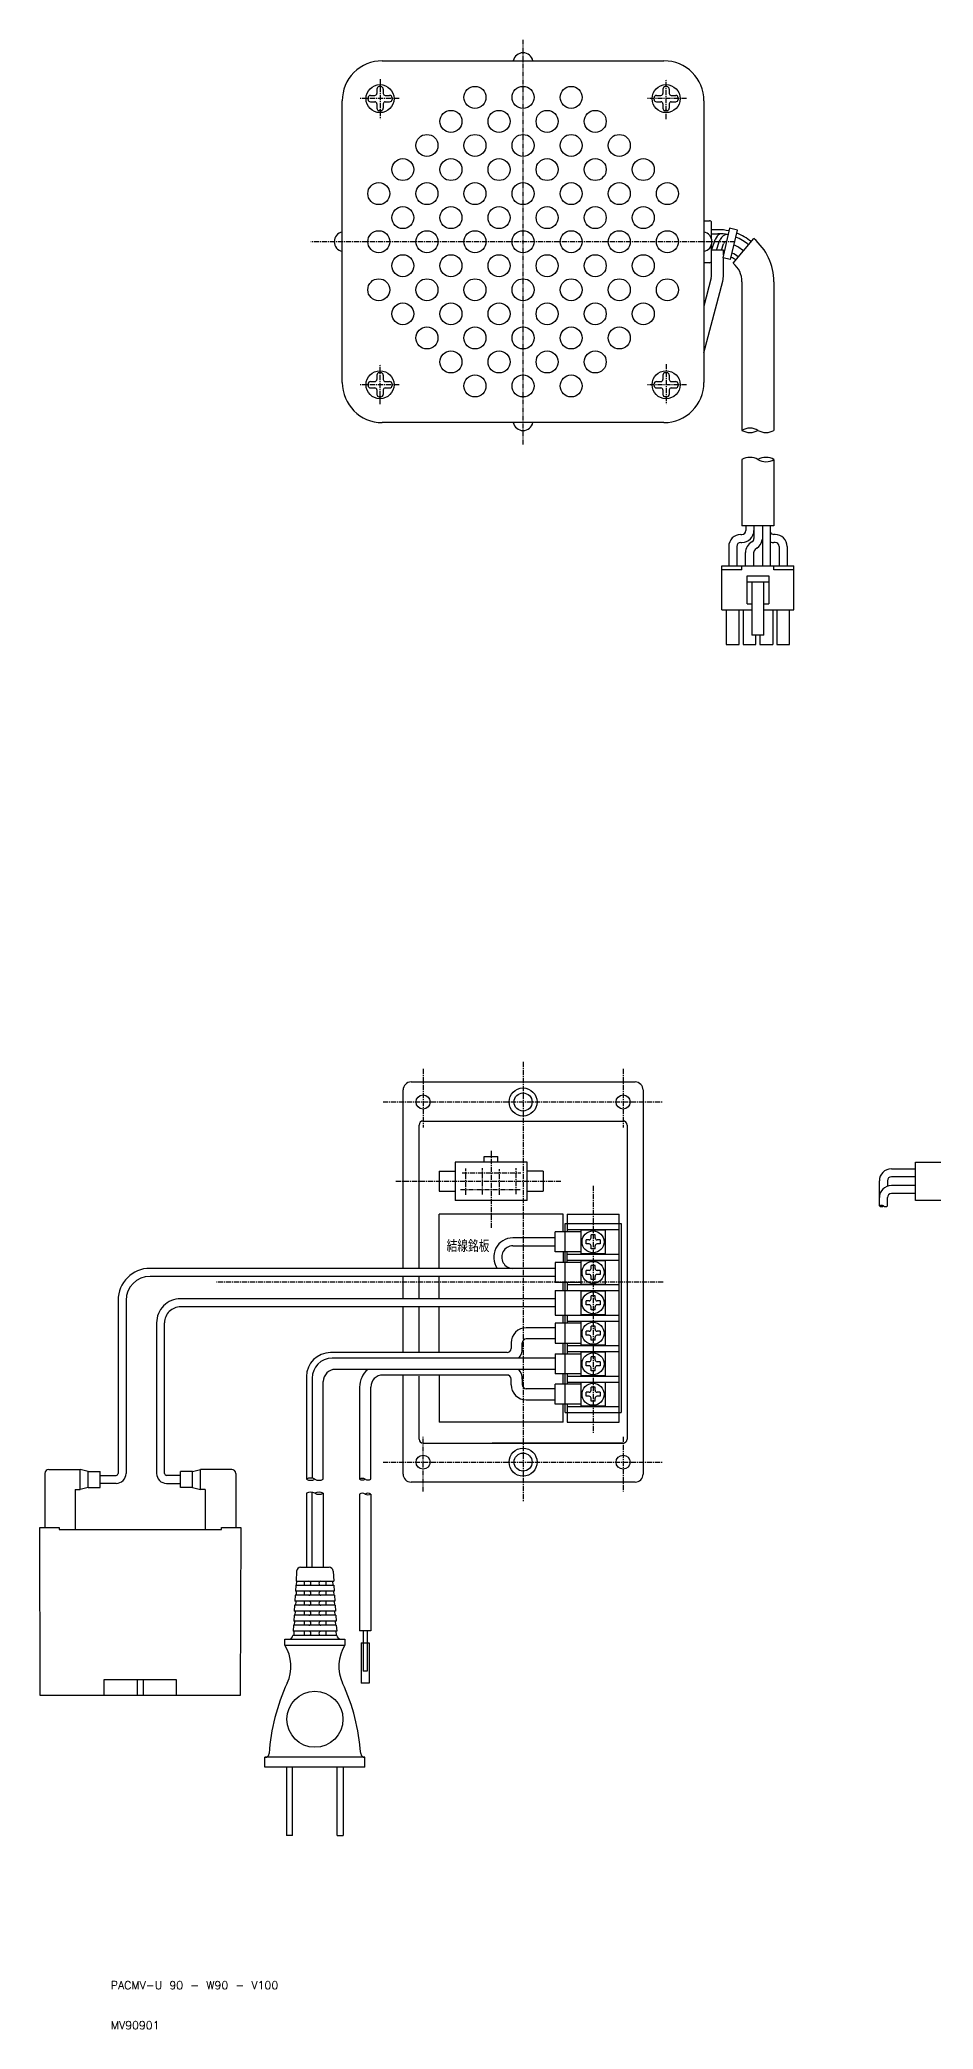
# Model space of a CAD drawing. Extents: x -8 to 661, y 10 to 507.
# Drawn here: x -7.8 to 215.5, y 10 to 507.2 of the extents above; entities that cross this region are included whole.
import ezdxf

# ---------------------------------------------------------------- set-up
doc = ezdxf.new("R2010")
doc.units = 0
doc.linetypes.add('CENTER', pattern=[2, 1.25, -0.25, 0.25, -0.25])
doc.layers.get('0').update_dxf_attribs({"linetype": 'CONTINUOUS'})
doc.layers.add('CENTER', color=1, linetype='CENTER')
doc.styles.get("Standard").update_dxf_attribs({"font": 'txt.shx', "bigfont": 'bigfont.shx'})
doc.styles.add('STANDARD2', font='txt.shx')

msp = doc.modelspace()

# ---------------------------------------------------------------- linework, layer by layer
at = {"color": 7, "linetype": 'CONTINUOUS'}
for p, q in [((77.84, 501.92), (148.24, 501.92)), ((74.29, 492.27), (74.29, 492.67)), ((74.89, 493.27), (75.99, 493.27)), ((76.49, 494.87), (76.49, 493.77)), ((77.49, 495.47), (77.09, 495.47)), ((78.09, 494.87), (78.09, 493.77)), ((78.59, 493.27), (79.69, 493.27)), ((80.29, 492.67), (80.29, 492.27)), ((145.79, 492.27), (145.79, 492.67)), ((146.39, 493.27), (147.49, 493.27)), ((147.99, 494.87), (147.99, 493.77)), ((148.99, 495.47), (148.59, 495.47)), ((149.59, 494.87), (149.59, 493.77)), ((150.09, 493.27), (151.19, 493.27)), ((151.79, 492.67), (151.79, 492.27)), ((67.84, 421.52), (67.84, 491.92)), ((74.89, 491.67), (75.99, 491.67)), ((76.49, 491.17), (76.49, 490.07)), ((77.49, 489.47), (77.09, 489.47)), ((78.09, 491.17), (78.09, 490.07)), ((78.59, 491.67), (79.69, 491.67)), ((146.39, 491.67), (147.49, 491.67)), ((147.99, 491.17), (147.99, 490.07)), ((148.99, 489.47), (148.59, 489.47)), ((149.59, 491.17), (149.59, 490.07)), ((150.09, 491.67), (151.19, 491.67)), ((158.24, 491.92), (158.24, 421.52)), ((158.24, 461.97), (159.64, 461.97)), ((160.14, 457.42), (160.14, 461.47)), ((161.74, 459.72), (160.14, 459.72)), ((160.14, 458.72), (161.74, 458.72)), ((164.65, 460.09), (162.97, 452.7)), ((166.6, 459.64), (164.65, 460.09)), ((164.92, 452.26), (166.6, 459.64)), ((165.57, 451.34), (170.68, 457.5)), ((160.14, 454.57), (160.87, 456.72)), ((160.14, 448.41), (160.14, 456.02)), ((163.14, 454.57), (160.14, 454.57)), ((160.87, 456.72), (161.08, 457.26)), ((161.37, 454.57), (162.07, 456.72)), ((162.07, 456.72), (162.3, 457.25)), ((162.62, 454.57), (163.11, 456.16)), ((164.92, 452.26), (162.97, 452.7)), ((163.14, 453.46), (163.14, 454.57)), ((163.14, 448.41), (163.14, 452.67)), ((163.68, 456.79), (163.92, 456.89)), ((159.64, 451.47), (158.24, 451.47)), ((160.05, 447.67), (158.24, 440.59)), ((158.24, 428.97), (162.95, 446.89)), ((167.74, 446.69), (167.74, 409.57)), ((175.74, 446.72), (175.74, 409.57)), ((76.49, 423.37), (76.49, 422.27)), ((77.49, 423.97), (77.09, 423.97)), ((78.09, 423.37), (78.09, 422.27)), ((147.99, 423.37), (147.99, 422.27)), ((148.99, 423.97), (148.59, 423.97)), ((149.59, 423.37), (149.59, 422.27)), ((74.29, 420.77), (74.29, 421.17)), ((74.89, 421.77), (75.99, 421.77)), ((74.89, 420.17), (75.99, 420.17)), ((76.49, 419.67), (76.49, 418.57)), ((77.49, 417.97), (77.09, 417.97)), ((78.09, 419.67), (78.09, 418.57)), ((78.59, 421.77), (79.69, 421.77)), ((78.59, 420.17), (79.69, 420.17)), ((80.29, 421.17), (80.29, 420.77)), ((145.79, 420.77), (145.79, 421.17)), ((146.39, 421.77), (147.49, 421.77)), ((146.39, 420.17), (147.49, 420.17)), ((147.99, 419.67), (147.99, 418.57)), ((148.99, 417.97), (148.59, 417.97)), ((149.59, 419.67), (149.59, 418.57)), ((150.09, 421.77), (151.19, 421.77)), ((150.09, 420.17), (151.19, 420.17)), ((151.79, 421.17), (151.79, 420.77)), ((148.24, 411.52), (77.84, 411.52)), ((167.74, 402.28), (167.74, 385.69)), ((175.74, 402.28), (175.74, 385.69)), ((167.44, 383.55), (167.74, 383.55)), ((175.74, 385.69), (167.74, 385.69)), ((168.74, 385.69), (168.74, 384.55)), ((170.74, 385.69), (170.74, 382.55)), ((172.84, 385.69), (172.84, 375.69)), ((174.84, 375.69), (174.84, 385.69)), ((176.04, 383.55), (175.74, 383.55)), ((164.44, 380.55), (164.44, 375.69)), ((166.44, 380.55), (166.44, 375.69)), ((167.44, 381.55), (167.74, 381.55)), ((168.64, 375.69), (168.64, 379.03)), ((170.64, 378.48), (170.64, 375.69)), ((176.04, 381.55), (175.74, 381.55)), ((177.04, 380.55), (177.04, 375.69)), ((179.04, 380.55), (179.04, 375.69)), ((162.74, 364.69), (162.74, 375.69)), ((162.74, 375.69), (180.74, 375.69)), ((167.74, 374.69), (162.74, 374.69)), ((167.74, 374.69), (167.74, 375.69)), ((169.04, 366.19), (169.04, 373.19)), ((169.04, 373.19), (174.44, 373.19)), ((174.44, 373.19), (174.44, 366.19)), ((175.74, 374.69), (175.74, 375.69)), ((180.74, 374.69), (175.74, 374.69)), ((180.74, 364.69), (180.74, 375.69)), ((169.04, 371.69), (174.44, 371.69)), ((170.24, 371.69), (170.24, 358.39)), ((173.24, 358.39), (173.24, 371.69)), ((162.74, 364.69), (170.24, 364.69)), ((163.84, 364.69), (163.84, 356.09)), ((167.04, 356.09), (167.04, 364.69)), ((168.04, 364.69), (168.04, 356.09)), ((169.04, 366.19), (170.24, 366.19)), ((173.24, 366.19), (174.44, 366.19)), ((173.24, 364.69), (180.74, 364.69)), ((175.44, 364.69), (175.44, 356.09)), ((176.44, 364.69), (176.44, 356.09)), ((179.64, 356.09), (179.64, 364.69)), ((173.24, 358.39), (170.24, 358.39)), ((171.24, 356.09), (171.24, 358.39)), ((172.24, 358.39), (172.24, 356.09)), ((163.84, 356.09), (167.04, 356.09)), ((168.04, 356.09), (171.24, 356.09)), ((172.24, 356.09), (175.44, 356.09)), ((176.44, 356.09), (179.64, 356.09)), ((83.04, 200.15), (83.04, 244.72)), ((85.04, 246.72), (141.04, 246.72)), ((143.04, 244.72), (143.04, 148.72)), ((87.04, 200.15), (87.04, 235.97)), ((88.04, 236.97), (138.04, 236.97)), ((139.04, 235.97), (139.04, 157.47)), ((92.04, 224.42), (96.04, 224.42)), ((92.04, 224.42), (92.04, 219.42)), ((96.04, 226.72), (96.04, 217.12)), ((114.04, 226.72), (96.04, 226.72)), ((103.34, 228.12), (106.74, 228.12)), ((103.34, 226.72), (103.34, 228.12)), ((106.74, 226.72), (106.74, 228.12)), ((114.04, 217.12), (114.04, 226.72)), ((118.04, 224.42), (114.04, 224.42)), ((118.04, 224.42), (118.04, 219.42)), ((205.09, 225.02), (211.09, 225.02)), ((211.09, 217.12), (211.09, 226.72)), ((211.09, 226.72), (222.09, 226.72)), ((92.04, 219.42), (96.04, 219.42)), ((114.04, 219.42), (118.04, 219.42)), ((202.09, 215.73), (202.09, 222.02)), ((204.09, 222.02), (204.09, 220.65)), ((211.09, 223.02), (205.09, 223.02)), ((211.09, 220.82), (205.09, 220.82)), ((211.09, 218.82), (205.09, 218.82)), ((114.04, 217.12), (96.04, 217.12)), ((204.09, 215.73), (204.09, 217.82)), ((222.09, 217.12), (211.09, 217.12)), ((123.04, 213.72), (92.04, 213.72)), ((92.04, 200.15), (92.04, 213.72)), ((121.04, 204.27), (121.04, 209.27)), ((127.54, 209.27), (121.04, 209.27)), ((123.04, 209.27), (123.04, 213.72)), ((124.04, 213.72), (137.04, 213.72)), ((124.04, 213.72), (124.04, 209.27)), ((124.04, 209.83), (137.04, 209.83)), ((127.54, 209.77), (133.54, 209.77)), ((127.54, 203.77), (127.54, 209.77)), ((133.54, 209.77), (133.54, 203.77)), ((137.04, 161.72), (137.04, 213.72)), ((121.04, 207.77), (110.5, 207.77)), ((110.5, 205.77), (121.04, 205.77)), ((127.54, 204.27), (121.04, 204.27)), ((123.04, 204.27), (123.04, 201.65)), ((124.04, 201.65), (124.04, 204.27)), ((128.79, 206.27), (128.79, 207.27)), ((129.54, 207.27), (128.79, 207.27)), ((129.54, 206.27), (128.79, 206.27)), ((131.04, 208.52), (130.04, 208.52)), ((130.04, 207.77), (130.04, 208.52)), ((130.04, 205.02), (130.04, 205.77)), ((131.04, 205.02), (130.04, 205.02)), ((131.04, 207.77), (131.04, 208.52)), ((131.04, 205.02), (131.04, 205.77)), ((132.29, 207.27), (131.54, 207.27)), ((132.29, 206.27), (131.54, 206.27)), ((132.29, 207.27), (132.29, 206.27)), ((121.04, 200.15), (19.81, 200.15)), ((121.04, 201.65), (121.04, 196.65)), ((127.54, 201.65), (121.04, 201.65)), ((124.04, 203.71), (137.04, 203.71)), ((124.04, 202.21), (137.04, 202.21)), ((133.54, 203.77), (127.54, 203.77)), ((127.54, 196.15), (127.54, 202.15)), ((127.54, 202.15), (133.54, 202.15)), ((128.79, 198.65), (128.79, 199.65)), ((129.54, 199.65), (128.79, 199.65)), ((131.04, 200.9), (130.04, 200.9)), ((130.04, 200.15), (130.04, 200.9)), ((131.04, 200.15), (131.04, 200.9)), ((132.29, 199.65), (131.54, 199.65)), ((132.29, 199.65), (132.29, 198.65)), ((133.54, 202.15), (133.54, 196.15)), ((121.04, 198.15), (19.81, 198.15)), ((83.04, 192.54), (83.04, 198.15)), ((87.04, 192.54), (87.04, 198.15)), ((92.04, 192.54), (92.04, 198.15)), ((127.54, 196.65), (121.04, 196.65)), ((121.04, 194.59), (121.04, 188.47)), ((121.04, 194.59), (137.04, 194.59)), ((123.04, 194.59), (123.04, 196.65)), ((124.04, 196.65), (124.04, 194.59)), ((124.04, 196.09), (137.04, 196.09)), ((133.54, 196.15), (127.54, 196.15)), ((127.54, 188.53), (127.54, 194.53)), ((127.54, 194.53), (133.54, 194.53)), ((129.54, 198.65), (128.79, 198.65)), ((130.04, 197.4), (130.04, 198.15)), ((131.04, 197.4), (130.04, 197.4)), ((131.04, 197.4), (131.04, 198.15)), ((132.29, 198.65), (131.54, 198.65)), ((133.54, 194.53), (133.54, 188.53)), ((11.81, 192.15), (11.81, 148.91)), ((13.81, 192.15), (13.81, 148.91)), ((121.04, 192.54), (27.44, 192.54)), ((121.04, 190.54), (27.44, 190.54)), ((83.04, 179.09), (83.04, 190.54)), ((87.04, 179.09), (87.04, 190.54)), ((92.04, 179.09), (92.04, 190.54)), ((128.79, 191.03), (128.79, 192.03)), ((129.54, 192.03), (128.79, 192.03)), ((129.54, 191.03), (128.79, 191.03)), ((131.04, 193.28), (130.04, 193.28)), ((130.04, 192.53), (130.04, 193.28)), ((130.04, 189.78), (130.04, 190.53)), ((131.04, 189.78), (130.04, 189.78)), ((131.04, 192.53), (131.04, 193.28)), ((131.04, 189.78), (131.04, 190.53)), ((132.29, 192.03), (131.54, 192.03)), ((132.29, 191.03), (131.54, 191.03)), ((132.29, 192.03), (132.29, 191.03)), ((21.44, 186.54), (21.44, 148.91)), ((23.44, 148.91), (23.44, 186.54)), ((121.04, 185.31), (113.84, 185.31)), ((121.04, 188.47), (137.04, 188.47)), ((121.04, 186.41), (121.04, 181.41)), ((127.54, 186.41), (121.04, 186.41)), ((123.04, 186.41), (123.04, 188.47)), ((124.04, 188.47), (124.04, 186.41)), ((124.04, 186.97), (137.04, 186.97)), ((133.54, 188.53), (127.54, 188.53)), ((127.54, 180.91), (127.54, 186.91)), ((127.54, 186.91), (133.54, 186.91)), ((128.79, 183.41), (128.79, 184.41)), ((129.54, 184.41), (128.79, 184.41)), ((131.04, 185.66), (130.04, 185.66)), ((130.04, 184.91), (130.04, 185.66)), ((131.04, 184.91), (131.04, 185.66)), ((132.29, 184.41), (131.54, 184.41)), ((132.29, 184.41), (132.29, 183.41)), ((133.54, 186.91), (133.54, 180.91)), ((109.04, 179.09), (64.91, 179.09)), ((110.04, 181.51), (110.04, 180.09)), ((112.84, 180.09), (112.84, 181.51)), ((121.04, 182.51), (113.84, 182.51)), ((121.04, 181.41), (127.54, 181.41)), ((123.04, 178.79), (123.04, 181.41)), ((124.04, 181.41), (124.04, 178.79)), ((124.04, 180.85), (137.04, 180.85)), ((124.04, 179.35), (137.04, 179.35)), ((133.54, 180.91), (127.54, 180.91)), ((127.54, 173.29), (127.54, 179.29)), ((127.54, 179.29), (133.54, 179.29)), ((129.54, 183.41), (128.79, 183.41)), ((130.04, 182.16), (130.04, 182.91)), ((131.04, 182.16), (130.04, 182.16)), ((131.04, 182.16), (131.04, 182.91)), ((132.29, 183.41), (131.54, 183.41)), ((133.54, 179.29), (133.54, 173.29)), ((121.04, 177.69), (65.31, 177.69)), ((121.04, 174.89), (66.11, 174.89)), ((121.04, 178.79), (121.04, 173.79)), ((121.04, 178.79), (127.54, 178.79)), ((128.79, 175.79), (128.79, 176.79)), ((129.54, 176.79), (128.79, 176.79)), ((129.54, 175.79), (128.79, 175.79)), ((131.04, 178.04), (130.04, 178.04)), ((130.04, 177.29), (130.04, 178.04)), ((130.04, 174.54), (130.04, 175.29)), ((131.04, 174.54), (130.04, 174.54)), ((131.04, 177.29), (131.04, 178.04)), ((131.04, 174.54), (131.04, 175.29)), ((132.29, 176.79), (131.54, 176.79)), ((132.29, 175.79), (131.54, 175.79)), ((132.29, 176.79), (132.29, 175.79)), ((58.91, 173.09), (58.91, 147.47)), ((60.31, 172.69), (60.31, 147.72)), ((63.11, 147.47), (63.11, 171.89)), ((72.18, 170.49), (72.18, 147.47)), ((74.98, 147.47), (74.98, 170.49)), ((109.04, 173.49), (77.98, 173.49)), ((83.04, 148.72), (83.04, 173.49)), ((87.04, 157.47), (87.04, 173.24)), ((92.04, 173.49), (92.04, 161.72)), ((110.04, 171.07), (110.04, 172.49)), ((112.84, 172.49), (112.84, 171.07)), ((121.04, 170.07), (113.84, 170.07)), ((127.54, 173.79), (121.04, 173.79)), ((121.04, 166.17), (121.04, 171.17)), ((127.54, 171.17), (121.04, 171.17)), ((123.04, 171.17), (123.04, 173.79)), ((124.04, 173.79), (124.04, 171.17)), ((124.04, 173.23), (137.04, 173.23)), ((124.04, 171.73), (137.04, 171.73)), ((133.54, 173.29), (127.54, 173.29)), ((127.54, 165.67), (127.54, 171.67)), ((127.54, 171.67), (133.54, 171.67)), ((128.79, 168.17), (128.79, 169.17)), ((129.54, 169.17), (128.79, 169.17)), ((131.04, 170.42), (130.04, 170.42)), ((130.04, 169.67), (130.04, 170.42)), ((131.04, 169.67), (131.04, 170.42)), ((132.29, 169.17), (131.54, 169.17)), ((132.29, 169.17), (132.29, 168.17)), ((133.54, 171.67), (133.54, 165.67)), ((113.84, 167.27), (121.04, 167.27)), ((127.54, 166.17), (121.04, 166.17)), ((123.04, 161.72), (123.04, 166.17)), ((124.04, 166.17), (124.04, 161.72)), ((124.04, 165.61), (137.04, 165.61)), ((133.54, 165.67), (127.54, 165.67)), ((129.54, 168.17), (128.79, 168.17)), ((130.04, 166.92), (130.04, 167.67)), ((131.04, 166.92), (130.04, 166.92)), ((131.04, 166.92), (131.04, 167.67)), ((132.29, 168.17), (131.54, 168.17)), ((123.04, 161.72), (92.04, 161.72)), ((124.04, 161.72), (137.04, 161.72)), ((124.04, 161.72), (137.04, 161.72)), ((88.04, 156.47), (138.04, 156.47)), ((138.04, 156.47), (105.34, 156.47)), ((-5.48, 149.91), (2.32, 149.91)), ((2.32, 144.91), (2.32, 149.91)), ((4.32, 149.41), (2.32, 149.91)), ((4.32, 149.41), (7.32, 149.41)), ((4.32, 145.41), (4.32, 149.41)), ((7.32, 145.41), (7.32, 149.41)), ((30.42, 149.41), (27.42, 149.41)), ((27.42, 145.41), (27.42, 149.41)), ((30.42, 149.41), (32.42, 149.91)), ((30.42, 145.41), (30.42, 149.41)), ((40.22, 149.91), (32.42, 149.91)), ((32.42, 144.91), (32.42, 149.91)), ((-6.48, 148.91), (-6.48, 135.41)), ((1.12, 144.91), (2.32, 144.91)), ((1.12, 144.91), (1.12, 134.91)), ((4.32, 145.41), (2.32, 144.91)), ((4.32, 145.41), (7.32, 145.41)), ((7.32, 148.41), (11.31, 148.41)), ((11.31, 146.41), (7.32, 146.41)), ((27.42, 148.41), (23.94, 148.41)), ((23.94, 146.41), (27.42, 146.41)), ((30.42, 145.41), (27.42, 145.41)), ((30.42, 145.41), (32.42, 144.91)), ((33.62, 144.91), (32.42, 144.91)), ((33.62, 144.91), (33.62, 134.91)), ((41.22, 148.91), (41.22, 135.41)), ((60.31, 125.45), (60.31, 144.21)), ((141.04, 146.72), (85.04, 146.72)), ((58.91, 143.96), (58.91, 125.45)), ((63.11, 143.96), (63.11, 125.45)), ((72.18, 143.75), (72.18, 109.52)), ((74.98, 143.75), (74.98, 109.52)), ((-7.75, 135.41), (-2.93, 135.41)), ((-7.62, 93.41), (-7.73, 135.41)), ((-7.73, 135.41), (-2.93, 135.41)), ((-2.93, 135.41), (-2.93, 134.91)), ((-2.93, 134.91), (17.37, 134.91)), ((-2.93, 134.91), (17.37, 134.91)), ((17.37, 134.91), (37.67, 134.91)), ((37.67, 135.41), (42.47, 135.41)), ((37.67, 134.91), (37.67, 135.41)), ((42.47, 135.41), (42.37, 93.41)), ((56.45, 124.51), (56.3, 121.95)), ((57.45, 125.45), (64.57, 125.45)), ((65.56, 124.51), (65.71, 121.95)), ((56.24, 120.95), (56.16, 119.45)), ((65.86, 119.45), (56.16, 119.45)), ((56.24, 120.95), (65.77, 120.95)), ((56.3, 121.95), (65.71, 121.95)), ((56.36, 119.45), (56.3, 118.45)), ((56.44, 120.95), (56.5, 121.95)), ((58.31, 121.95), (58.31, 120.95)), ((58.31, 119.45), (58.31, 118.45)), ((63.71, 121.95), (63.71, 120.95)), ((63.71, 119.45), (63.71, 118.45)), ((65.57, 120.95), (65.51, 121.95)), ((65.66, 119.45), (65.72, 118.45)), ((65.77, 120.95), (65.86, 119.45)), ((55.95, 115.95), (55.86, 114.45)), ((66.16, 114.45), (55.86, 114.45)), ((66.07, 115.95), (55.95, 115.95)), ((56.06, 114.45), (56, 113.45)), ((56.1, 118.45), (56.01, 116.95)), ((66.01, 116.95), (56.01, 116.95)), ((65.92, 118.45), (56.1, 118.45)), ((56.21, 116.95), (56.15, 115.95)), ((58.31, 116.95), (58.31, 115.95)), ((58.31, 114.45), (58.31, 113.45)), ((63.71, 116.95), (63.71, 115.95)), ((63.71, 114.45), (63.71, 113.45)), ((65.81, 116.95), (65.87, 115.95)), ((65.92, 118.45), (66.01, 116.95)), ((65.95, 114.45), (66.01, 113.45)), ((66.07, 115.95), (66.16, 114.45)), ((55.66, 110.95), (55.57, 109.45)), ((66.45, 109.45), (55.57, 109.45)), ((66.36, 110.95), (55.66, 110.95)), ((55.8, 113.45), (55.71, 111.95)), ((66.3, 111.95), (55.71, 111.95)), ((55.77, 109.45), (55.71, 108.45)), ((66.21, 113.45), (55.8, 113.45)), ((55.91, 111.95), (55.86, 110.95)), ((58.31, 111.95), (58.31, 110.95)), ((58.31, 109.45), (58.31, 108.45)), ((63.71, 111.95), (63.71, 110.95)), ((63.71, 109.45), (63.71, 108.45)), ((66.1, 111.95), (66.16, 110.95)), ((66.21, 113.45), (66.3, 111.95)), ((66.25, 109.45), (66.31, 108.45)), ((66.36, 110.95), (66.45, 109.45)), ((74.98, 109.52), (72.18, 109.52)), ((73.08, 109.52), (73.08, 106.52)), ((74.08, 109.52), (74.08, 106.52)), ((53.51, 105.95), (53.51, 107.45)), ((53.51, 107.45), (68.51, 107.45)), ((53.7, 105.95), (68.41, 105.95)), ((55.51, 108.45), (66.51, 108.45)), ((68.51, 107.45), (68.51, 105.95)), ((72.58, 106.52), (74.58, 106.52)), ((72.58, 106.52), (72.58, 96.52)), ((74.58, 106.52), (74.58, 96.52)), ((8.37, 97.41), (26.37, 97.41)), ((8.37, 93.41), (8.37, 97.41)), ((16.62, 97.41), (16.62, 93.41)), ((18.12, 97.41), (18.12, 93.41)), ((26.37, 97.41), (26.37, 93.41)), ((74.58, 96.52), (72.58, 96.52)), ((42.37, 93.41), (-7.62, 93.41)), ((73.51, 77.95), (48.51, 77.95)), ((48.51, 75.45), (48.51, 77.95)), ((73.51, 75.45), (48.51, 75.45)), ((53.91, 75.45), (53.91, 58.45)), ((55.41, 58.45), (55.41, 75.45)), ((66.61, 58.45), (66.61, 75.45)), ((68.11, 75.45), (68.11, 58.45)), ((73.51, 75.45), (73.51, 77.95)), ((55.41, 58.45), (53.91, 58.45)), ((66.61, 58.45), (68.11, 58.45))]:
    msp.add_line(p, q, dxfattribs=at)
at = {"color": 3, "linetype": 'CONTINUOUS'}
for p, q in [((123.54, 211.33), (137.54, 211.33)), ((123.54, 164.11), (123.54, 211.33)), ((137.54, 211.33), (137.54, 164.11)), ((123.54, 164.11), (137.54, 164.11)), ((73.08, 106.52), (73.08, 99.52)), ((74.08, 106.52), (74.08, 99.52)), ((74.08, 99.52), (73.08, 99.52))]:
    msp.add_line(p, q, dxfattribs=at)
at = {"color": 7, "linetype": 'CONTINUOUS'}
for centre, radius in [((77.29, 492.47), 3.5), ((101.02, 492.79), 2.75), ((113.04, 492.79), 2.75), ((125.06, 492.79), 2.75), ((148.79, 492.47), 3.5), ((95.01, 486.78), 2.75), ((107.03, 486.78), 2.75), ((119.05, 486.78), 2.75), ((131.07, 486.78), 2.75), ((89, 480.77), 2.75), ((101.02, 480.77), 2.75), ((113.04, 480.77), 2.75), ((125.06, 480.77), 2.75), ((137.08, 480.77), 2.75), ((82.99, 474.75), 2.75), ((95.01, 474.75), 2.75), ((107.03, 474.75), 2.75), ((119.05, 474.75), 2.75), ((131.07, 474.75), 2.75), ((143.09, 474.75), 2.75), ((76.98, 468.74), 2.75), ((89, 468.74), 2.75), ((101.02, 468.74), 2.75), ((113.04, 468.74), 2.75), ((125.06, 468.74), 2.75), ((137.08, 468.74), 2.75), ((149.1, 468.74), 2.75), ((82.99, 462.73), 2.75), ((95.01, 462.73), 2.75), ((107.03, 462.73), 2.75), ((119.05, 462.73), 2.75), ((131.07, 462.73), 2.75), ((143.09, 462.73), 2.75), ((76.98, 456.72), 2.75), ((89, 456.72), 2.75), ((101.02, 456.72), 2.75), ((113.04, 456.72), 2.75), ((125.06, 456.72), 2.75), ((137.08, 456.72), 2.75), ((149.1, 456.72), 2.75), ((82.99, 450.71), 2.75), ((95.01, 450.71), 2.75), ((107.03, 450.71), 2.75), ((119.05, 450.71), 2.75), ((131.07, 450.71), 2.75), ((143.09, 450.71), 2.75), ((76.98, 444.7), 2.75), ((89, 444.7), 2.75), ((101.02, 444.7), 2.75), ((113.04, 444.7), 2.75), ((125.06, 444.7), 2.75), ((137.08, 444.7), 2.75), ((149.1, 444.7), 2.75), ((82.99, 438.69), 2.75), ((95.01, 438.69), 2.75), ((107.03, 438.69), 2.75), ((119.05, 438.69), 2.75), ((131.07, 438.69), 2.75), ((143.09, 438.69), 2.75), ((89, 432.68), 2.75), ((101.02, 432.68), 2.75), ((113.04, 432.68), 2.75), ((125.06, 432.68), 2.75), ((137.08, 432.68), 2.75), ((137.08, 432.68), 2.75), ((95.01, 426.67), 2.75), ((107.03, 426.67), 2.75), ((119.05, 426.67), 2.75), ((131.07, 426.67), 2.75), ((77.29, 420.97), 3.5), ((101.02, 420.66), 2.75), ((113.04, 420.66), 2.75), ((125.06, 420.66), 2.75), ((148.79, 420.97), 3.5), ((113.04, 241.72), 3.5), ((113.04, 241.72), 2.25), ((88.04, 241.72), 1.75), ((138.04, 241.72), 1.75), ((130.54, 206.77), 2.75), ((130.54, 199.15), 2.75), ((130.54, 191.53), 2.75), ((130.54, 183.91), 2.75), ((130.54, 176.29), 2.75), ((130.54, 168.67), 2.75), ((113.04, 151.72), 3.5), ((88.04, 151.72), 1.75), ((113.04, 151.72), 2.25), ((138.04, 151.72), 1.75), ((61.01, 87.45), 7)]:
    msp.add_circle(centre, radius, dxfattribs=at)
for centre, radius, start, end in [((113.04, 501.42), 2.5, 11.5369, 168.4631), ((77.84, 491.92), 10, 90, 180.0001), ((148.24, 491.92), 10, 0, 90), ((74.89, 492.67), 0.6, 90, 180), ((74.89, 492.27), 0.6, 180, 270), ((75.99, 493.77), 0.5, 270, 0), ((77.09, 494.87), 0.6, 90.0191, 180), ((77.49, 494.87), 0.6, 0, 90.0095), ((78.59, 493.77), 0.5, 180, 269.9771), ((79.69, 492.67), 0.6, 0, 90), ((79.69, 492.27), 0.6, 270, 0), ((146.39, 492.67), 0.6, 90, 180), ((146.39, 492.27), 0.6, 180, 270), ((147.49, 493.77), 0.5, 270, 0), ((148.59, 494.87), 0.6, 90.0191, 180), ((148.99, 494.87), 0.6, 0, 90.0095), ((150.09, 493.77), 0.5, 180, 269.9771), ((151.19, 492.67), 0.6, 0, 90), ((151.19, 492.27), 0.6, 270, 0), ((75.99, 491.17), 0.5, 0, 90.0115), ((77.09, 490.07), 0.6, 180, 269.9809), ((77.49, 490.07), 0.6, 270, 0), ((78.59, 491.17), 0.5, 90.0115, 180), ((147.49, 491.17), 0.5, 0, 90.0115), ((148.59, 490.07), 0.6, 180, 269.9809), ((148.99, 490.07), 0.6, 270, 0), ((150.09, 491.17), 0.5, 90.0115, 180), ((68.34, 456.72), 2.5, 101.5374, 258.4631), ((157.74, 456.72), 2.5, 281.5369, 78.4626), ((159.64, 461.47), 0.5, 0, 90.0115), ((163.88, 456.18), 3, 122.4825, 158.9625), ((161.74, 446.72), 13, 77.7527, 89.9991), ((161.74, 446.72), 12, 77.8009, 90), ((164.14, 456.48), 2, 89.8083, 157.3801), ((161.74, 446.72), 12, 50.3496, 68.2154), ((161.74, 446.72), 13, 50.3497, 68.9092), ((161.74, 446.72), 14, 359.9996, 50.3501), ((164.07, 455.87), 1, 112.8409, 162.81), ((161.74, 446.72), 7, 50.3498, 61.6926), ((161.74, 446.72), 8, 50.3496, 63.6668), ((161.74, 446.72), 10, 50.3496, 66.4043), ((159.64, 451.97), 0.5, 270, 0), ((157.14, 448.41), 3, 345.6906, 0), ((157.14, 448.41), 6, 345.2958, 0), ((161.74, 446.72), 6, 359.6976, 50.3508), ((77.09, 423.37), 0.6, 90.0191, 180), ((77.49, 423.37), 0.6, 0, 90.0095), ((148.59, 423.37), 0.6, 90.0191, 180), ((148.99, 423.37), 0.6, 0, 90.0095), ((77.84, 421.52), 10, 180.0001, 270), ((74.89, 421.17), 0.6, 90, 180), ((74.89, 420.77), 0.6, 180, 270), ((75.99, 422.27), 0.5, 270, 0), ((75.99, 419.67), 0.5, 0, 90.0115), ((77.09, 418.57), 0.6, 180, 269.9809), ((77.49, 418.57), 0.6, 270, 0), ((78.59, 422.27), 0.5, 180, 269.9771), ((78.59, 419.67), 0.5, 90.0115, 180), ((79.69, 421.17), 0.6, 0, 90), ((79.69, 420.77), 0.6, 270, 0), ((146.39, 421.17), 0.6, 90, 180), ((146.39, 420.77), 0.6, 180, 270), ((147.49, 422.27), 0.5, 270, 0), ((147.49, 419.67), 0.5, 0, 90.0115), ((148.59, 418.57), 0.6, 180, 269.9809), ((148.24, 421.52), 10, 270, 359.9999), ((148.99, 418.57), 0.6, 270, 0), ((150.09, 422.27), 0.5, 180, 269.9771), ((150.09, 419.67), 0.5, 90.0115, 180), ((151.19, 421.17), 0.6, 0, 90), ((151.19, 420.77), 0.6, 270, 0), ((113.04, 412.02), 2.5, 191.5369, 348.4631), ((167.44, 380.55), 3, 90, 180), ((167.74, 384.55), 1, 270, 0), ((167.74, 384.55), 3, 270, 0), ((175.74, 384.55), 1, 205.8476, 270), ((176.04, 380.55), 3, 0, 90), ((167.44, 380.55), 1, 90, 180), ((171.64, 379.03), 3, 118.359, 180), ((169.74, 382.55), 1, 298.359, 0), ((172.06, 378.8), 1.45, 115.1572, 192.4235), ((169.82, 382.7), 3.05, 302.0607, 351.7011), ((175.74, 384.55), 3, 252.5423, 270), ((176.04, 380.55), 1, 0, 90), ((85.04, 244.72), 2, 90.0029, 180), ((141.04, 244.72), 2, 0, 90), ((88.04, 235.97), 1, 90.0057, 180), ((138.04, 235.97), 1, 0, 90), ((205.09, 222.02), 3, 90, 180), ((205.09, 217.82), 3, 90, 180), ((205.09, 222.02), 1, 90, 180), ((205.09, 217.82), 1, 90, 180), ((110.5, 202.96), 4.81, 89.994, 215.7435), ((110.5, 202.96), 2.81, 90, 270.0061), ((129.54, 207.77), 0.5, 270, 0), ((129.54, 205.77), 0.5, 0, 90), ((131.54, 207.77), 0.5, 180, 270), ((131.54, 205.77), 0.5, 90, 180), ((19.81, 192.15), 8, 90, 180), ((129.54, 200.15), 0.5, 270, 0), ((131.54, 200.15), 0.5, 180, 270), ((19.81, 192.15), 6, 90, 180), ((129.54, 198.15), 0.5, 0, 90), ((131.54, 198.15), 0.5, 90, 180), ((27.44, 186.54), 6, 90, 180.001), ((27.44, 186.54), 4, 90, 180.0014), ((129.54, 192.53), 0.5, 270, 0), ((129.54, 190.53), 0.5, 0, 90), ((131.54, 192.53), 0.5, 180, 270), ((131.54, 190.53), 0.5, 90, 180), ((113.84, 181.51), 3.8, 90, 180), ((129.54, 184.91), 0.5, 270, 0), ((131.54, 184.91), 0.5, 180, 270), ((64.91, 173.09), 6, 90, 180), ((109.04, 180.09), 1, 270, 0), ((109.04, 180.09), 3.8, 320.8356, 0), ((113.84, 181.51), 1, 90, 180), ((129.54, 182.91), 0.5, 0, 90), ((131.54, 182.91), 0.5, 90, 180), ((65.31, 172.69), 5, 90, 180), ((66.11, 171.89), 3, 90, 180), ((77.98, 170.49), 5.8, 130.6588, 180), ((109.04, 172.49), 3.8, 0, 39.1633), ((129.54, 177.29), 0.5, 270, 0), ((129.54, 175.29), 0.5, 0, 90), ((131.54, 177.29), 0.5, 180, 270), ((131.54, 175.29), 0.5, 90, 180), ((77.98, 170.49), 3, 90, 180), ((109.04, 172.49), 1, 0, 90), ((113.84, 171.07), 3.8, 180, 270), ((113.84, 171.07), 1, 180, 270), ((129.54, 169.67), 0.5, 270, 0), ((131.54, 169.67), 0.5, 180, 270), ((129.54, 167.67), 0.5, 0, 90), ((131.54, 167.67), 0.5, 90, 180), ((88.04, 157.47), 1, 180, 269.9943), ((138.04, 157.47), 1, 270, 0), ((-5.48, 148.91), 1, 90, 180), ((40.22, 148.91), 1, 0, 90), ((11.31, 148.91), 2.5, 270, 0), ((11.31, 148.91), 0.5, 269.9427, 0), ((23.94, 148.91), 2.5, 180.0023, 270), ((23.94, 148.91), 0.5, 180.0115, 270), ((85.04, 148.72), 2, 179.9971, 269.9971), ((141.04, 148.72), 2, 270, 0), ((57.45, 124.45), 1, 90, 176.6349), ((64.57, 124.45), 1, 3.3651, 90), ((59.51, 121.45), 0.5, 270, 90), ((59.51, 118.95), 0.5, 270, 90), ((62.51, 121.45), 0.5, 90, 270), ((62.51, 118.95), 0.5, 90, 270), ((59.51, 116.45), 0.5, 270, 90), ((59.51, 113.95), 0.5, 270, 90), ((62.51, 116.45), 0.5, 90, 270), ((62.51, 113.95), 0.5, 90, 270), ((59.51, 111.45), 0.5, 270, 90), ((59.51, 108.95), 0.5, 270, 90), ((62.51, 111.45), 0.5, 90, 270), ((62.51, 108.95), 0.5, 90, 270), ((45.01, 100.69), 10, 335.1338, 31.7882), ((54.51, 108.45), 1, 270, 356.6292), ((67.51, 108.45), 1, 183.3708, 270), ((77.01, 100.69), 10, 148.2118, 204.8662), ((99.45, 75.46), 50, 155.1339, 176.0673), ((22.57, 75.46), 50, 3.9327, 24.866), ((48.57, 78.95), 1, 266.6921, 356.0662), ((73.45, 78.95), 1, 183.9338, 273.3079)]:
    msp.add_arc(centre, radius, start, end, dxfattribs=at)
at = {"color": 3, "linetype": 'CONTINUOUS'}
for centre, radius, start, end in [((169.74, 406.11), 4, 60.0007, 119.9993), ((169.74, 413.04), 4, 240, 300), ((173.74, 413.04), 4, 240, 300), ((169.74, 398.81), 4, 60, 120), ((173.74, 398.81), 4, 60, 120), ((173.74, 405.74), 4, 240, 300), ((202.59, 214.87), 1, 59.9993, 120.0007), ((202.59, 216.6), 1, 239.9993, 300.0007), ((203.59, 216.6), 1, 239.9993, 300.0007), ((59.96, 145.65), 2.1, 60.0003, 120.0021), ((59.96, 149.28), 2.1, 240.0003, 299.9997), ((59.96, 142.14), 2.1, 60.0003, 120.0007), ((62.06, 149.28), 2.1, 239.9979, 299.9997), ((62.06, 142.14), 2.1, 60.0003, 120.0007), ((72.88, 146.25), 1.4, 60.0028, 120.0007), ((72.88, 148.68), 1.4, 239.9993, 299.9972), ((74.28, 148.68), 1.4, 240.0028, 300.0007), ((62.06, 145.78), 2.1, 239.9979, 299.9997), ((72.88, 142.54), 1.4, 60.0008, 120.0028), ((74.28, 142.54), 1.4, 60.0008, 120.0028), ((74.28, 144.96), 1.4, 240.0008, 300.0028)]:
    msp.add_arc(centre, radius, start, end, dxfattribs=at)
at = {"layer": 'CENTER', "color": 1, "linetype": 'CENTER'}
for p, q in [((113.04, 406.04), (113.04, 507.18)), ((77.29, 497.37), (77.29, 487.36)), ((148.79, 487.36), (148.79, 497.37)), ((82.09, 492.47), (72.22, 492.47)), ((153.87, 492.47), (143.99, 492.47)), ((166.07, 456.72), (60.01, 456.72)), ((77.29, 416.08), (77.29, 426.09)), ((148.79, 426.09), (148.79, 416.08)), ((82.09, 420.97), (72.22, 420.97)), ((153.87, 420.97), (143.99, 420.97)), ((88.04, 250), (88.04, 235.37)), ((113.04, 251.72), (113.04, 141.72)), ((138.04, 250), (138.04, 235.37)), ((78.04, 241.72), (148.04, 241.72)), ((105.04, 229.52), (105.04, 210.2)), ((97.8, 224.02), (112.52, 224.02)), ((98.74, 218.51), (98.74, 225.09)), ((102.94, 218.61), (102.94, 225.2)), ((107.14, 218.54), (107.14, 224.95)), ((111.34, 218.65), (111.34, 225.16)), ((81.25, 221.92), (122.6, 221.92)), ((97.41, 219.82), (112.3, 219.82)), ((130.54, 220.81), (130.54, 158.91)), ((148.04, 196.72), (36.38, 196.72)), ((88.04, 144.35), (88.04, 158.01)), ((138.04, 158.01), (138.04, 144.35)), ((78.04, 151.72), (148.04, 151.72))]:
    msp.add_line(p, q, dxfattribs=at)

# ---------------------------------------------------------------- texts
at = {"color": 7, "linetype": 'CONTINUOUS', "width": 0.810596}
msp.add_text('結線銘板', height=3, dxfattribs=at).set_placement((93.92, 204.21))
at = {"color": 7, "linetype": 'CONTINUOUS', "style": 'STANDARD2'}
for s, p in [('PACMV-U 90 - W90 - V100', (10, 20)), ('MV90901', (10, 10))]:
    msp.add_text(s, height=2, dxfattribs=at).set_placement(p)

doc.saveas('drawing.dxf')
